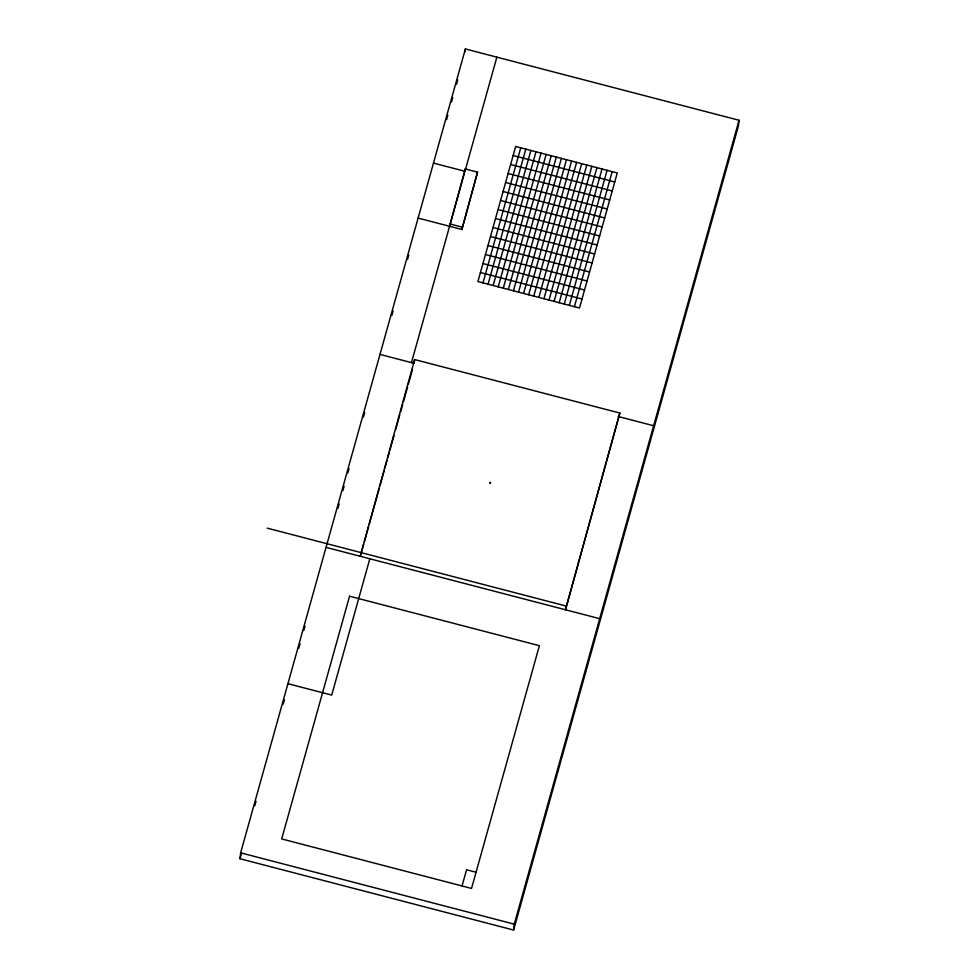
<?xml version="1.0" encoding="UTF-8"?>
<svg xmlns="http://www.w3.org/2000/svg" width="979" height="979" viewBox="0 0 979 979"><rect width="100%" height="100%" fill="white"/><g stroke="black" fill="none" stroke-linecap="round" stroke-linejoin="round"><path stroke-width="1.47" d="M239.965 858.73L240.638 852.831L465.392 48.95L739.035 120.27L738.362 126.169L513.608 930.05L239.965 858.73L241.201 854.312M414.19 363.344L414.619 359.562L619.854 413.052L565.483 609.758L619.854 413.052M465.062 51.899L465.392 48.95M449.569 226.284L465.221 168.939L477.532 172.157L461.892 229.502L418.106 218.084M433.477 163.101L464.952 171.301L465.221 168.939M461.892 229.502L477.532 172.157M513.608 930.05L514.281 924.152L739.035 120.27M254.785 805.729L256.021 801.311M283.188 704.134L284.424 699.716M298.828 648.184L300.063 643.778M303.771 630.525L305.007 626.107M337.939 508.321L339.175 503.904M342.883 490.65L344.118 486.233M347.814 472.979L349.05 468.562M363.466 417.042L364.69 412.624M391.857 315.446L393.093 311.028M407.509 259.496L408.745 255.078M446.608 119.634L447.844 115.216M451.552 101.963L452.787 97.545M456.495 84.292L457.731 79.874M411.461 362.622L464.548 172.745M464.952 171.301L496.867 57.149M414.619 359.562L360.248 556.268L363.552 544.495M364.372 541.546L368.483 526.812M369.316 523.875L379.191 488.521M380.011 485.584L384.135 470.85M384.955 467.901L387.011 460.546M387.843 457.597L389.079 453.179M389.899 450.23L394.011 435.508M395.663 429.61L399.787 414.888M400.607 411.939L402.663 404.572M403.483 401.635L407.607 386.901M408.427 383.964L412.551 369.23M369.829 558.764L331.71 695.102L287.924 683.697M482.99 282.858L520.742 147.805M488.068 284.179L525.821 149.126M493.147 285.501L530.899 150.448M498.225 286.835L535.978 151.782M503.304 288.156L541.069 153.103M508.382 289.478L546.147 154.425M513.461 290.8L551.226 155.747M518.54 292.121L556.305 157.068M523.618 293.443L561.383 158.402M528.697 294.777L566.462 159.724M533.775 296.099L571.54 161.045M538.854 297.42L576.619 162.367M490.014 483.149L490.516 482.414L490.014 483.149M543.945 298.742L581.697 163.689M549.023 300.063L586.776 165.01M554.102 301.397L591.854 166.344M559.18 302.719L596.933 167.666M564.259 304.041L602.012 168.988M569.337 305.362L607.09 170.309M574.416 306.684L612.169 171.631M462.039 885.946L466.567 869.768L476.051 872.24M513.143 155.49L614.739 181.959M510.634 164.484L612.218 190.966M508.113 173.491L609.697 199.973M505.592 182.498L607.188 208.968M503.084 191.505L604.667 217.974M500.563 200.499L602.146 226.981M498.042 209.506L599.637 235.988M495.533 218.513L597.117 244.983M493.012 227.507L594.596 253.989M449.838 223.934L462.161 227.14M490.491 236.514L592.087 262.996M487.97 245.521L589.566 272.003M485.462 254.528L587.045 280.997M482.941 263.522L584.524 290.004M480.42 272.529L582.015 299.011M379.987 354.422L414.007 363.295M618.128 416.491L653.629 425.743M267.23 528.146L565.911 605.989M326.044 547.359L599.686 618.679M240.638 852.831L514.281 924.152M349.552 596.211L281.683 838.942L471.535 888.43L539.392 645.687L349.552 596.211M515.664 146.483L477.911 281.536L579.495 308.006L617.259 172.965L515.664 146.483"/></g></svg>
